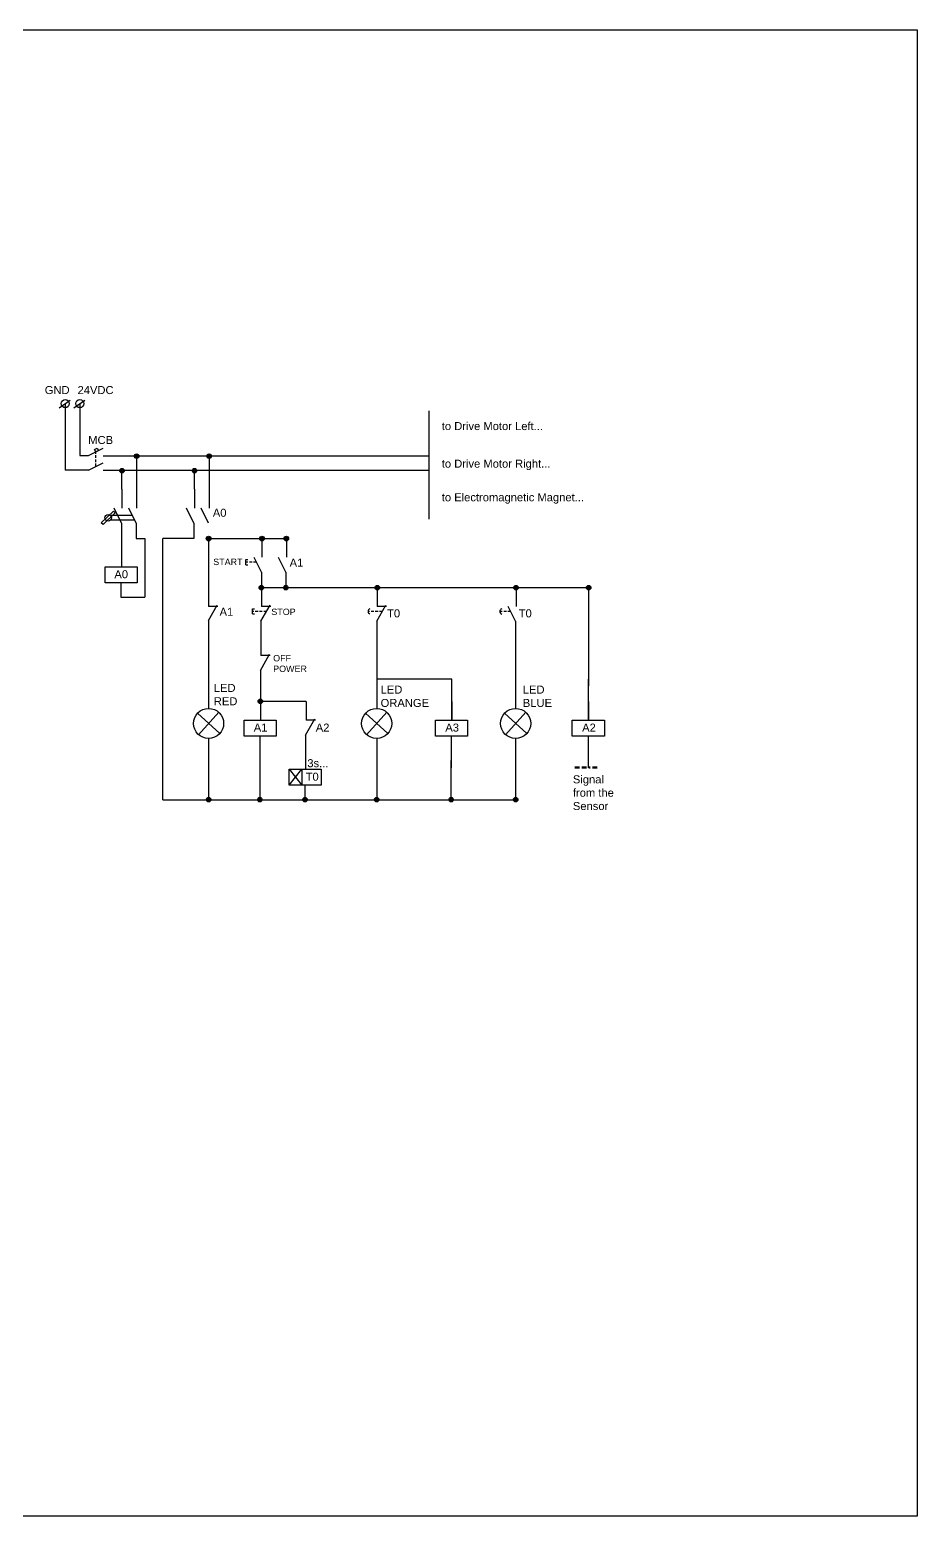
# Model space of a CAD drawing. Header units: millimetres. Extents: x 1 to 623, y -49 to 60.
# Drawn here: x 364.1 to 427.2, y -45.9 to 59.8 of the extents above; entities that cross this region are included whole.
import ezdxf

# ---------------------------------------------------------------- set-up
doc = ezdxf.new("R2010")
doc.units = ezdxf.units.MM
doc.header["$LTSCALE"] = 0.1
doc.linetypes.add('BORDERX2', pattern=[88.9, 25.4, -12.7, 25.4, -12.7, 0, -12.7])
doc.linetypes.add('JIS_02_2.0', pattern=[3, 2, -1])
doc.styles.get("Standard").update_dxf_attribs({"font": 'arial.ttf'})

# ---------------------------------------------------------------- blocks, each defined once
blk = doc.blocks.new('Q')
for p, q in [((536.18, 10.71), (536.18, 9.38)), ((536.14, 8.25), (536.14, 7.22))]:
    blk.add_line(p, q)
at = {"ltscale": 0.13}
for p, q in [((535.02, 9.38), (535.93, 8.25)), ((535.02, 8.25), (535.93, 9.38)), ((535.93, 9.38), (535.93, 8.25))]:
    blk.add_line(p, q, dxfattribs=at)
blk.add_lwpolyline([(535.02, 9.38), (537.3, 9.38), (537.3, 8.25), (535.02, 8.25)], close=True, dxfattribs=at)

msp = doc.modelspace()

# ---------------------------------------------------------------- hatches: boundary and pattern name
h = msp.add_hatch(color=256)
h.dxf.hatch_style = 1
h.paths.add_polyline_path([(371.84, 29.47, 1), (371.52, 29.47, 1)])
h = msp.add_hatch(color=256)
h.dxf.hatch_style = 1
h.paths.add_polyline_path([(377, 29.47, 1), (376.67, 29.47, 1)])
h = msp.add_hatch(color=256)
h.dxf.hatch_style = 1
h.paths.add_polyline_path([(370.8, 28.44, 1), (370.48, 28.44, 1)])
h = msp.add_hatch(color=256)
h.dxf.hatch_style = 1
h.paths.add_polyline_path([(375.96, 28.44, 1), (375.64, 28.44, 1)])
h = msp.add_hatch(color=256)
h.dxf.hatch_style = 1
h.paths.add_polyline_path([(376.96, 23.61, 1), (376.64, 23.61, 1)])
h = msp.add_hatch(color=256)
h.dxf.hatch_style = 1
h.paths.add_polyline_path([(380.75, 23.61, 1), (380.43, 23.61, 1)])
h = msp.add_hatch(color=256)
h.dxf.hatch_style = 1
h.paths.add_polyline_path([(382.49, 23.61, 1), (382.17, 23.61, 1)])
h = msp.add_hatch(color=256)
h.dxf.hatch_style = 1
h.paths.add_polyline_path([(380.72, 20.12, 1), (380.39, 20.12, 1)])
h = msp.add_hatch(color=256)
h.dxf.hatch_style = 1
h.paths.add_polyline_path([(382.45, 20.12, 1), (382.13, 20.12, 1)])
h = msp.add_hatch(color=256)
h.dxf.hatch_style = 1
h.paths.add_polyline_path([(388.95, 20.12, 1), (388.63, 20.12, 1)])
h = msp.add_hatch(color=256)
h.dxf.hatch_style = 1
h.paths.add_polyline_path([(398.83, 20.12, 1), (398.5, 20.12, 1)])
h = msp.add_hatch(color=256)
h.dxf.hatch_style = 1
h.paths.add_polyline_path([(403.98, 20.12, 1), (403.66, 20.12, 1)])
h = msp.add_hatch(color=256)
h.dxf.hatch_style = 1
h.paths.add_polyline_path([(380.64, 12.04, 1), (380.32, 12.04, 1)])
h = msp.add_hatch(color=256)
h.dxf.hatch_style = 1
h.paths.add_polyline_path([(376.96, 5.05, 1), (376.64, 5.05, 1)])
h = msp.add_hatch(color=256)
h.dxf.hatch_style = 1
h.paths.add_polyline_path([(380.6, 5.05, 1), (380.28, 5.05, 1)])
h = msp.add_hatch(color=256)
h.dxf.hatch_style = 1
h.paths.add_polyline_path([(383.82, 5.05, 1), (383.49, 5.05, 1)])
h = msp.add_hatch(color=256)
h.dxf.hatch_style = 1
h.paths.add_polyline_path([(388.91, 5.05, 1), (388.59, 5.05, 1)])
h = msp.add_hatch(color=256)
h.dxf.hatch_style = 1
h.paths.add_polyline_path([(394.22, 5.05, 1), (393.89, 5.05, 1)])
h = msp.add_hatch(color=256)
h.dxf.hatch_style = 1
h.paths.add_polyline_path([(398.79, 5.05, 1), (398.46, 5.05, 1)])

# ---------------------------------------------------------------- linework, layer by layer
at = {"ltscale": 0.13}
for p, q in [((366.18, 32.9), (366.96, 33.44)), ((366.61, 33.2), (366.61, 31.63)), ((367.22, 32.9), (368, 33.44)), ((367.64, 33.2), (367.64, 31.63)), ((392.45, 32.68), (392.45, 24.99)), ((367.64, 29.51), (368.25, 29.51)), ((368.25, 28.47), (366.61, 28.47)), ((370.6, 23.61), (370.6, 22.93)), ((371.64, 23.61), (372.27, 23.61)), ((372.27, 23.61), (372.27, 19.44)), ((375.76, 23.61), (373.55, 23.61)), ((373.55, 5.05), (373.55, 23.61)), ((376.8, 23.61), (382.49, 23.61)), ((376.8, 23.61), (376.8, 18.79)), ((403.66, 20.12), (380.55, 20.12)), ((370.56, 19.44), (372.27, 19.44)), ((376.8, 17.79), (376.8, 11.54)), ((394.09, 13.62), (388.75, 13.62)), ((394.09, 10.7), (394.09, 13.62)), ((403.82, 10.7), (403.82, 13.62)), ((383.73, 12.04), (380.48, 12.04)), ((376, 11.19), (377.6, 9.75)), ((376.08, 9.67), (377.52, 11.27)), ((387.95, 11.19), (389.55, 9.75)), ((388.03, 9.67), (389.47, 11.27)), ((397.83, 11.19), (399.42, 9.75)), ((397.91, 9.67), (399.35, 11.27)), ((380.44, 8.54), (380.44, 5.05)), ((394.05, 5.05), (394.05, 7.84)), ((373.55, 5.05), (398.63, 5.05))]:
    msp.add_line(p, q, dxfattribs=at)
for p, q in [((366.61, 31.63), (366.61, 28.47)), ((367.64, 31.63), (367.64, 29.51)), ((368.25, 29.51), (369.3, 30.03)), ((368.25, 28.47), (369.3, 29)), ((392.45, 29.47), (369.31, 29.47)), ((371.68, 29.47), (371.68, 25.77)), ((376.84, 29.47), (376.84, 25.77)), ((392.45, 28.44), (369.31, 28.44)), ((370.64, 27.11), (370.64, 28.44)), ((375.8, 27.11), (375.8, 28.44)), ((370.64, 27.11), (370.64, 25.77)), ((375.8, 27.11), (375.8, 25.77)), ((370.6, 24.71), (370.08, 25.76)), ((371.64, 24.71), (371.12, 25.76)), ((375.76, 24.71), (375.24, 25.76)), ((376.8, 24.71), (376.28, 25.76)), ((371.38, 25.24), (369.84, 25.24)), ((371.53, 24.92), (369.84, 24.92)), ((370.6, 24.71), (370.6, 23.61)), ((371.64, 24.71), (371.64, 23.61)), ((375.76, 24.71), (375.76, 23.61)), ((380.59, 23.61), (380.59, 22.28)), ((382.33, 23.61), (382.33, 22.28)), ((370.6, 22.93), (370.6, 21.6)), ((380.55, 21.22), (380.03, 22.27)), ((382.29, 21.22), (381.77, 22.27)), ((379.44, 21.93), (379.44, 22.12)), ((379.44, 22.12), (379.6, 22.12)), ((379.44, 21.74), (379.44, 21.93)), ((379.44, 21.74), (379.6, 21.74)), ((380.55, 21.22), (380.55, 20.12)), ((382.29, 21.22), (382.29, 20.12)), ((370.56, 20.47), (370.56, 19.44)), ((376.8, 20.12), (376.8, 18.79)), ((380.55, 20.12), (380.55, 18.79)), ((388.79, 20.12), (388.79, 18.79)), ((398.66, 20.12), (398.66, 18.79)), ((403.82, 20.12), (403.82, 13.14)), ((376.8, 17.79), (377.41, 18.88)), ((377.46, 18.79), (376.8, 18.79)), ((379.91, 18.43), (379.91, 18.62)), ((379.91, 18.62), (380.07, 18.62)), ((379.91, 18.25), (379.91, 18.43)), ((379.91, 18.25), (380.07, 18.25)), ((380.52, 17.73), (381.17, 18.88)), ((381.22, 18.79), (380.55, 18.79)), ((388.75, 17.73), (389.4, 18.88)), ((389.45, 18.79), (388.79, 18.79)), ((398.63, 17.73), (398.1, 18.78)), ((380.52, 17.73), (380.52, 16.63)), ((388.75, 17.73), (388.75, 11.54)), ((398.63, 17.73), (398.63, 11.54)), ((380.52, 16.63), (380.52, 15.3)), ((380.48, 14.23), (381.13, 15.39)), ((381.18, 15.3), (380.52, 15.3)), ((380.48, 14.23), (380.48, 13.14)), ((380.48, 13.14), (380.48, 12.04)), ((380.48, 12.04), (380.48, 10.7)), ((383.73, 12.04), (383.73, 10.7)), ((388.75, 11.94), (388.75, 11.54)), ((394.09, 12.04), (394.09, 10.7)), ((403.82, 12.04), (403.82, 10.7)), ((383.69, 9.64), (384.35, 10.79)), ((384.39, 10.7), (383.73, 10.7)), ((380.44, 9.57), (380.44, 8.54)), ((383.69, 9.64), (383.69, 8.54)), ((394.05, 9.57), (394.05, 7.31)), ((403.78, 9.57), (403.78, 7.31)), ((376.8, 9.4), (376.8, 5.05)), ((388.75, 9.4), (388.75, 5.05)), ((398.63, 9.4), (398.63, 5.05))]:
    msp.add_line(p, q)
at = {"linetype": 'JIS_02_2.0'}
for p, q in [((368.77, 28.74), (368.77, 29.77)), ((380.2, 21.93), (379.44, 21.93)), ((380.92, 18.43), (379.91, 18.43)), ((389.15, 18.43), (388.14, 18.43)), ((398.28, 18.43), (397.51, 18.43))]:
    msp.add_line(p, q, dxfattribs=at)
at = {"linetype": 'BORDERX2', "lineweight": 90, "ltscale": 0.13}
msp.add_line((402.85, 7.34), (404.49, 7.34), dxfattribs=at)
msp.add_lwpolyline([(241, 59.78), (427.19, 59.78), (427.19, -45.88), (241, -45.88)], close=True)
at = {"ltscale": 0.13}
for points in [[(368.88, 30.04), (368.97, 29.87), (368.77, 29.77), (368.69, 29.94)], [(369.17, 24.73), (370.03, 25.56), (370.16, 25.43), (369.3, 24.6)], [(369.44, 21.6), (371.72, 21.6), (371.72, 20.47), (369.44, 20.47)], [(379.32, 10.7), (381.6, 10.7), (381.6, 9.57), (379.32, 9.57)], [(392.93, 10.7), (395.21, 10.7), (395.21, 9.57), (392.93, 9.57)], [(402.66, 10.7), (404.94, 10.7), (404.94, 9.57), (402.66, 9.57)]]:
    msp.add_lwpolyline(points, close=True, dxfattribs=at)
for centre, radius in [((366.61, 33.2), 0.285), ((367.64, 33.2), 0.285), ((371.68, 29.47), 0.162), ((376.84, 29.47), 0.162), ((370.64, 28.44), 0.162), ((375.8, 28.44), 0.162), ((376.8, 23.61), 0.162), ((380.59, 23.61), 0.162), ((382.33, 23.61), 0.162), ((380.55, 20.12), 0.162), ((382.29, 20.12), 0.162), ((388.79, 20.12), 0.162), ((398.66, 20.12), 0.162), ((403.82, 20.12), 0.162), ((380.48, 12.04), 0.162), ((376.8, 5.05), 0.162), ((380.44, 5.05), 0.162), ((383.65, 5.05), 0.162), ((388.75, 5.05), 0.162), ((394.05, 5.05), 0.162), ((398.63, 5.05), 0.162)]:
    msp.add_circle(centre, radius)
for centre, radius in [((369.66, 25.08), 0.238), ((376.8, 10.47), 1.07), ((388.75, 10.47), 1.07), ((398.63, 10.47), 1.07)]:
    msp.add_circle(centre, radius, dxfattribs=at)
for centre in [(388.33, 18.43), (397.7, 18.43)]:
    msp.add_arc(centre, 0.192, 108.793, 251.207, dxfattribs=at)

# ---------------------------------------------------------------- block references
msp.add_blockref('Q', (-152.49, -2.17))

# ---------------------------------------------------------------- texts
at = {"attachment_point": 1}
for s, width, gutter_width, insert, char_height in [('GND', 0.8273, 2.84, (365.15, 34.45), 0.569), ('24VDC', 0.8273, 2.84, (367.48, 34.45), 0.569), ('to Drive Motor Left...', 7.8921, 2.84, (393.38, 31.89), 0.5687), ('MCB', 0.8273, 2.84, (368.24, 30.9), 0.569), ('to Drive Motor Right...', 7.8921, 2.84, (393.38, 29.22), 0.5687), ('to Electromagnetic Magnet...', 12.4174, 2.84, (393.38, 26.83), 0.5687), ('A0', 0.8273, 2.84, (377.1, 25.73), 0.569), ('START', 2.7276, 2.27, (377.13, 22.18), 0.455), ('A0', 0.8273, 2.84, (370.1, 21.36), 0.569), ('A1', 0.8273, 2.84, (382.56, 22.18), 0.569), ('A1', 0.8273, 2.84, (377.58, 18.69), 0.569), ('STOP', 2.7276, 2.27, (381.26, 18.63), 0.455), ('T0', 0.8273, 2.84, (389.49, 18.58), 0.569), ('T0', 0.8273, 2.84, (398.85, 18.58), 0.569), ('OFF POWER', 2.7276, 2.27, (381.39, 15.34), 0.455), ('LED \\PRED', 3.4095, 2.84, (377.17, 13.28), 0.569), ('LED ORANGE', 3.4095, 2.84, (389.03, 13.16), 0.569), ('LED BLUE', 3.4095, 2.84, (399.14, 13.16), 0.569), ('A1', 0.8273, 2.84, (380.01, 10.46), 0.569), ('A2', 0.8273, 2.84, (384.42, 10.46), 0.569), ('A3', 0.8273, 2.84, (393.63, 10.46), 0.569), ('A2', 0.8273, 2.84, (403.36, 10.46), 0.569), ('3s...', 0.8273, 2.84, (383.82, 7.93), 0.569), ('T0', 0.8273, 2.84, (383.7, 6.97), 0.569), ('Signal from the Sensor', 3.4095, 2.84, (402.7, 6.78), 0.5687)]:
    msp.add_mtext_dynamic_manual_height_columns(s, width=width, gutter_width=gutter_width, heights=[0], dxfattribs=dict(at, insert=insert, char_height=char_height))

doc.saveas('drawing.dxf')
